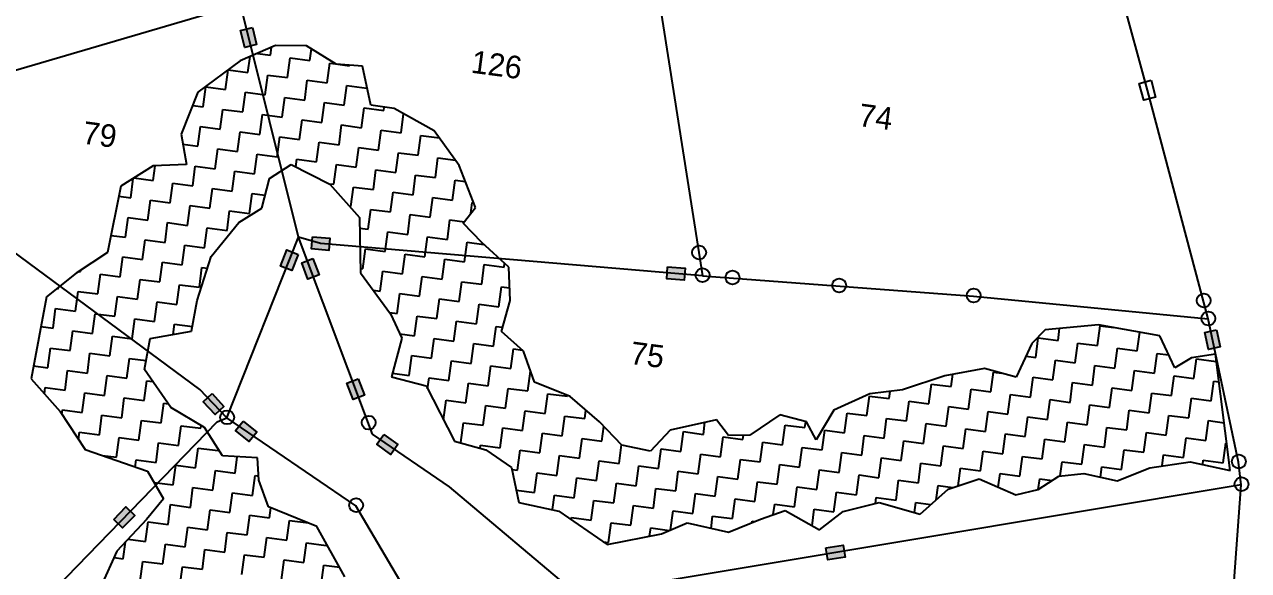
# Model space of a CAD drawing. Header units: metres. Extents: x 291537 to 296393, y 1982960 to 1986703.
# Drawn here: x 293568 to 294570, y 1985406 to 1985854 of the extents above; entities that cross this region are included whole.
import ezdxf

# ---------------------------------------------------------------- set-up
doc = ezdxf.new("R2010")
doc.units = ezdxf.units.M
for name, color, linetype in [('POLY_HATCH', 12, 'Continuous'), ('POLY_PARCEL', 6, 'Continuous'), ('SYM_STONE', 1, 'Continuous'), ('TEXT_PARCEL', 7, 'Continuous'), ('V_BOUND_LINE', 7, 'Continuous')]:
    doc.layers.add(name, color=color, linetype=linetype)
doc.styles.add('TEXT_MAP', font='')
doc.styles.get('TEXT_MAP').set_extended_font_data('Kruti Dev 050')

msp = doc.modelspace()

# ---------------------------------------------------------------- hatches: boundary and pattern name
for points in [[(293748.4, 1985835), (293758, 1985837.4), (293754.5, 1985851.2), (293744.9, 1985848.8)], [(293817.1, 1985668.7), (293817.9, 1985678.6), (293803.6, 1985679.8), (293802.8, 1985669.9)], [(293777.5, 1985655.7), (293786.7, 1985652.1), (293792, 1985665.4), (293782.8, 1985669)], [(293799.9, 1985645.2), (293809.2, 1985648.7), (293804.1, 1985662.1), (293794.9, 1985658.6)], [(294107.9, 1985644.2), (294108.7, 1985654.1), (294094.4, 1985655.2), (294093.6, 1985645.3)], [(294537, 1985587.5), (294546.7, 1985589.6), (294543.6, 1985603.6), (294533.9, 1985601.4)], [(293836.9, 1985546.5), (293846.2, 1985550), (293841.1, 1985563.4), (293831.9, 1985559.9)], [(293724, 1985534.2), (293731.3, 1985540.9), (293721.6, 1985551.5), (293714.3, 1985544.7)], [(293752, 1985512.2), (293758.2, 1985519.9), (293747, 1985528.9), (293740.8, 1985521.2)], [(293867.9, 1985501.6), (293873.7, 1985509.7), (293862.1, 1985518), (293856.3, 1985510)], [(293658.2, 1985451.6), (293651.1, 1985458.5), (293641.1, 1985448.2), (293648.2, 1985441.3)], [(294239.7, 1985417.5), (294238.1, 1985427.3), (294223.9, 1985424.9), (294225.6, 1985415.2)]]:
    msp.add_hatch(color=256).paths.add_polyline_path(points)

# ---------------------------------------------------------------- linework, layer by layer
for points in [[(293754.5, 1985851.2), (293758, 1985837.4), (293748.4, 1985835), (293744.9, 1985848.8)], [(294490, 1985808), (294493.6, 1985794.1), (294484.1, 1985791.6), (294480.4, 1985805.4)], [(293803.6, 1985679.8), (293817.9, 1985678.6), (293817.1, 1985668.7), (293802.8, 1985669.9)], [(293792, 1985665.4), (293786.7, 1985652.1), (293777.5, 1985655.7), (293782.8, 1985669)], [(293804.1, 1985662.1), (293809.2, 1985648.7), (293799.9, 1985645.2), (293794.9, 1985658.6)], [(294094.4, 1985655.2), (294108.7, 1985654.1), (294107.9, 1985644.2), (294093.6, 1985645.3)], [(294543.6, 1985603.6), (294546.7, 1985589.6), (294537, 1985587.5), (294533.9, 1985601.4)], [(293841.1, 1985563.4), (293846.2, 1985550), (293836.9, 1985546.5), (293831.9, 1985559.9)], [(293721.6, 1985551.5), (293731.3, 1985540.9), (293724, 1985534.2), (293714.3, 1985544.7)], [(293747, 1985528.9), (293758.2, 1985519.9), (293752, 1985512.2), (293740.8, 1985521.2)], [(293862.1, 1985518), (293873.7, 1985509.7), (293867.9, 1985501.6), (293856.3, 1985510)], [(293641.1, 1985448.2), (293651.1, 1985458.5), (293658.2, 1985451.6), (293648.2, 1985441.3)], [(294223.9, 1985424.9), (294238.1, 1985427.3), (294239.7, 1985417.5), (294225.6, 1985415.2)]]:
    msp.add_lwpolyline(points, close=True)
at = {"layer": 'POLY_HATCH'}
for p, q in [((293773.5, 1985836.4), (293744.6, 1985823.9)), ((293798.8, 1985836.3), (293773.5, 1985836.4)), ((293823.1, 1985821.3), (293798.8, 1985836.3)), ((293744.6, 1985823.9), (293710, 1985798.3)), ((293844.6, 1985819.7), (293823.1, 1985821.3)), ((293851.6, 1985787.6), (293844.6, 1985819.7)), ((293710, 1985798.3), (293696.2, 1985763.9)), ((293870.5, 1985784.8), (293851.6, 1985787.6)), ((293903.3, 1985766.7), (293870.5, 1985784.8)), ((293696.2, 1985763.9), (293700.7, 1985739.1)), ((293923.8, 1985738.3), (293903.3, 1985766.7)), ((293673.3, 1985738), (293646.8, 1985721.2)), ((293700.7, 1985739.1), (293673.3, 1985738)), ((293768.6, 1985727.6), (293786.4, 1985739)), ((293786.4, 1985739), (293818, 1985723)), ((293937, 1985703.8), (293923.8, 1985738.3)), ((293646.8, 1985721.2), (293635.9, 1985666.9)), ((293762.2, 1985703.2), (293768.6, 1985727.6)), ((293818, 1985723), (293842.2, 1985695.6)), ((293743.4, 1985691.4), (293762.2, 1985703.2)), ((293927.1, 1985690.9), (293937, 1985703.8)), ((293720.9, 1985663.7), (293743.4, 1985691.4)), ((293842.2, 1985695.6), (293842.9, 1985650.3)), ((293942.2, 1985675.1), (293927.1, 1985690.9)), ((293964.3, 1985655), (293942.2, 1985675.1)), ((293635.9, 1985666.9), (293610.4, 1985650.1)), ((293709.4, 1985627.5), (293720.9, 1985663.7)), ((293610.4, 1985650.1), (293586, 1985630.6)), ((293842.9, 1985650.3), (293867.7, 1985616.8)), ((293965.4, 1985627.6), (293964.3, 1985655)), ((293586, 1985630.6), (293573.4, 1985563.5)), ((293704.8, 1985602.4), (293709.4, 1985627.5)), ((293958.3, 1985602.3), (293965.4, 1985627.6)), ((293867.7, 1985616.8), (293876.9, 1985596.8)), ((293670.8, 1985596.6), (293704.8, 1985602.4)), ((293976.5, 1985586.2), (293958.3, 1985602.3)), ((294403.3, 1985603.6), (294392.5, 1985592.3)), ((294447.1, 1985607.6), (294403.3, 1985603.6)), ((294497.1, 1985598.7), (294447.1, 1985607.6)), ((293666.2, 1985571), (293670.8, 1985596.6)), ((293876.9, 1985596.8), (293868.4, 1985565.2)), ((294392.5, 1985592.3), (294379.7, 1985564.8)), ((294509.4, 1985572.4), (294497.1, 1985598.7)), ((293985.3, 1985560.7), (293976.5, 1985586.2)), ((294523, 1985580.6), (294509.4, 1985572.4)), ((294542.8, 1985583.6), (294523, 1985580.6)), ((294554.8, 1985488.4), (294542.8, 1985583.6)), ((293687.8, 1985539.9), (293666.2, 1985571)), ((294353.8, 1985572), (294321.3, 1985566)), ((294379.7, 1985564.8), (294353.8, 1985572)), ((293573.4, 1985563.5), (293597.1, 1985536.7)), ((293868.4, 1985565.2), (293896.7, 1985557.7)), ((294014.6, 1985549.1), (293985.3, 1985560.7)), ((294321.3, 1985566), (294286.5, 1985554.4)), ((293896.7, 1985557.7), (293919.9, 1985512.4)), ((294259.8, 1985551.2), (294230.3, 1985537.8)), ((294286.5, 1985554.4), (294259.8, 1985551.2)), ((293715.4, 1985523.5), (293687.8, 1985539.9)), ((294038.5, 1985528.2), (294014.6, 1985549.1)), ((293597.1, 1985536.7), (293617.8, 1985505.7)), ((294134.3, 1985530), (294096.4, 1985521.3)), ((294144.3, 1985517), (294134.3, 1985530)), ((294186.1, 1985533.9), (294161.6, 1985517.4)), ((294208.1, 1985528.3), (294186.1, 1985533.9)), ((294230.3, 1985537.8), (294215.9, 1985513.5)), ((293730.1, 1985500.3), (293715.4, 1985523.5)), ((294056.8, 1985509.1), (294038.5, 1985528.2)), ((294096.4, 1985521.3), (294080.4, 1985504.2)), ((294215.9, 1985513.5), (294208.1, 1985528.3)), ((293919.9, 1985512.4), (293945.7, 1985505.3)), ((294161.6, 1985517.4), (294144.3, 1985517)), ((293617.8, 1985505.7), (293668.7, 1985487.7)), ((293758.6, 1985498.8), (293730.1, 1985500.3)), ((293945.7, 1985505.3), (293966.6, 1985490.8)), ((294080.4, 1985504.2), (294056.8, 1985509.1)), ((293759.9, 1985480.4), (293758.6, 1985498.8)), ((293966.6, 1985490.8), (293972.6, 1985462.3)), ((294462.4, 1985479.9), (294489.1, 1985490.6)), ((294489.1, 1985490.6), (294522, 1985495.5)), ((294522, 1985495.5), (294554.8, 1985488.4)), ((293668.7, 1985487.7), (293681.9, 1985465.2)), ((293767.8, 1985458.6), (293759.9, 1985480.4)), ((294324, 1985473.2), (294349.4, 1985481.6)), ((294349.4, 1985481.6), (294379.4, 1985468.4)), ((294397.7, 1985472.7), (294414.4, 1985483.7)), ((294414.4, 1985483.7), (294435, 1985485.8)), ((294435, 1985485.8), (294462.4, 1985479.9)), ((294301, 1985452.5), (294324, 1985473.2)), ((294379.4, 1985468.4), (294397.7, 1985472.7)), ((293681.9, 1985465.2), (293667.9, 1985448.3)), ((293972.6, 1985462.3), (294005.4, 1985455.2)), ((294237.9, 1985454.9), (294267.6, 1985462.2)), ((294267.6, 1985462.2), (294301, 1985452.5)), ((293807.4, 1985442.6), (293767.8, 1985458.6)), ((294005.4, 1985455.2), (294045, 1985427.7)), ((294170.3, 1985448.6), (294190.5, 1985455.7)), ((294190.5, 1985455.7), (294218.6, 1985439.7)), ((294218.6, 1985439.7), (294237.9, 1985454.9)), ((293667.9, 1985448.3), (293643.7, 1985422.3)), ((293830.2, 1985401.4), (293807.4, 1985442.6)), ((294089.4, 1985436.5), (294110.4, 1985445.5)), ((294110.4, 1985445.5), (294144.1, 1985437.8)), ((294144.1, 1985437.8), (294170.3, 1985448.6)), ((294045, 1985427.7), (294089.4, 1985436.5)), ((293643.7, 1985422.3), (293630.7, 1985393.8))]:
    msp.add_line(p, q, dxfattribs=at)
at = {"layer": 'POLY_HATCH', "linetype": 'Continuous'}
for p, q in [((293769.3, 1985828.5), (293770.1, 1985834.9)), ((293801.6, 1985824.2), (293802.9, 1985833.7)), ((293750.9, 1985814.5), (293752.6, 1985827.4)), ((293758.6, 1985829.9), (293769.3, 1985828.5)), ((293783.3, 1985810.2), (293785.5, 1985826.4)), ((293785.5, 1985826.4), (293801.6, 1985824.2)), ((293815.7, 1985805.9), (293817.8, 1985822.1)), ((293817.8, 1985822.1), (293822.9, 1985821.4)), ((293824.5, 1985821.2), (293834, 1985819.9)), ((293834, 1985819.9), (293834.1, 1985820.5)), ((293732.6, 1985800.4), (293734.7, 1985816.6)), ((293734.7, 1985816.6), (293750.9, 1985814.5)), ((293765, 1985796.1), (293767.1, 1985812.3)), ((293767.1, 1985812.3), (293783.3, 1985810.2)), ((293714.3, 1985786.4), (293716.4, 1985802.6)), ((293716.4, 1985802.6), (293732.6, 1985800.4)), ((293797.4, 1985791.8), (293799.5, 1985808)), ((293799.5, 1985808), (293815.7, 1985805.9)), ((293829.7, 1985787.6), (293831.9, 1985803.8)), ((293831.9, 1985803.8), (293848.1, 1985801.6)), ((293848.1, 1985801.6), (293848.3, 1985802.9)), ((293746.6, 1985782.1), (293748.8, 1985798.3)), ((293748.8, 1985798.3), (293765, 1985796.1)), ((293779, 1985777.8), (293781.2, 1985794)), ((293781.2, 1985794), (293797.4, 1985791.8)), ((293705.7, 1985787.5), (293714.3, 1985786.4)), ((293728.3, 1985768), (293730.4, 1985784.2)), ((293730.4, 1985784.2), (293746.6, 1985782.1)), ((293811.4, 1985773.5), (293813.6, 1985789.7)), ((293813.6, 1985789.7), (293829.7, 1985787.6)), ((293843.8, 1985769.2), (293845.9, 1985785.4)), ((293845.9, 1985785.4), (293862.1, 1985783.3)), ((293862.1, 1985783.3), (293862.5, 1985786)), ((293876.2, 1985764.9), (293878.2, 1985780.5)), ((293760.7, 1985763.7), (293762.8, 1985779.9)), ((293762.8, 1985779.9), (293779, 1985777.8)), ((293793.1, 1985759.5), (293795.2, 1985775.7)), ((293795.2, 1985775.7), (293811.4, 1985773.5)), ((293825.5, 1985755.2), (293827.6, 1985771.4)), ((293827.6, 1985771.4), (293843.8, 1985769.2)), ((293710, 1985754), (293712.1, 1985770.2)), ((293712.1, 1985770.2), (293728.3, 1985768)), ((293742.4, 1985749.7), (293744.5, 1985765.9)), ((293744.5, 1985765.9), (293760.7, 1985763.7)), ((293774.7, 1985745.4), (293776.9, 1985761.6)), ((293776.9, 1985761.6), (293793.1, 1985759.5)), ((293857.8, 1985750.9), (293860, 1985767.1)), ((293860, 1985767.1), (293876.2, 1985764.9)), ((293890.2, 1985746.6), (293892.4, 1985762.8)), ((293892.4, 1985762.8), (293907.6, 1985760.8)), ((293697.7, 1985755.6), (293710, 1985754)), ((293724, 1985735.6), (293726.2, 1985751.8)), ((293726.2, 1985751.8), (293742.4, 1985749.7)), ((293807.1, 1985741.1), (293809.3, 1985757.3)), ((293809.3, 1985757.3), (293825.5, 1985755.2)), ((293839.5, 1985736.8), (293841.7, 1985753)), ((293841.7, 1985753), (293857.8, 1985750.9)), ((293756.4, 1985731.4), (293758.5, 1985747.6)), ((293758.5, 1985747.6), (293774.7, 1985745.4)), ((293790.1, 1985737.1), (293790.9, 1985743.3)), ((293790.9, 1985743.3), (293807.1, 1985741.1)), ((293871.9, 1985732.6), (293874, 1985748.7)), ((293874, 1985748.7), (293890.2, 1985746.6)), ((293904.3, 1985728.3), (293906.4, 1985744.5)), ((293906.4, 1985744.5), (293920.7, 1985742.6)), ((293673.3, 1985725.9), (293674.9, 1985738)), ((293705.7, 1985721.6), (293707.8, 1985737.8)), ((293707.8, 1985737.8), (293724, 1985735.6)), ((293738.1, 1985717.3), (293740.2, 1985733.5)), ((293740.2, 1985733.5), (293756.4, 1985731.4)), ((293821.2, 1985722.8), (293823.3, 1985739)), ((293823.3, 1985739), (293839.5, 1985736.8)), ((293853.6, 1985718.5), (293855.7, 1985734.7)), ((293855.7, 1985734.7), (293871.9, 1985732.6)), ((293886, 1985714.2), (293888.1, 1985730.4)), ((293888.1, 1985730.4), (293904.3, 1985728.3)), ((293655, 1985711.8), (293657.1, 1985727.7)), ((293657.5, 1985728), (293673.3, 1985725.9)), ((293687.3, 1985707.5), (293689.5, 1985723.7)), ((293689.5, 1985723.7), (293705.7, 1985721.6)), ((293817.6, 1985723.3), (293821.2, 1985722.8)), ((293835.2, 1985704.5), (293837.4, 1985720.6)), ((293837.4, 1985720.6), (293853.6, 1985718.5)), ((293918.3, 1985709.9), (293920.5, 1985726.1)), ((293920.5, 1985726.1), (293928.9, 1985725)), ((293645.2, 1985713.1), (293655, 1985711.8)), ((293719.7, 1985703.3), (293721.9, 1985719.5)), ((293721.9, 1985719.5), (293738.1, 1985717.3)), ((293752.1, 1985699), (293754.3, 1985715.2)), ((293754.3, 1985715.2), (293765, 1985713.8)), ((293867.6, 1985700.2), (293869.8, 1985716.4)), ((293869.8, 1985716.4), (293886, 1985714.2)), ((293900, 1985695.9), (293902.1, 1985712.1)), ((293902.1, 1985712.1), (293918.3, 1985709.9)), ((293669, 1985693.5), (293671.2, 1985709.7)), ((293671.2, 1985709.7), (293687.3, 1985707.5)), ((293701.4, 1985689.2), (293703.5, 1985705.4)), ((293703.5, 1985705.4), (293719.7, 1985703.3)), ((293733.8, 1985684.9), (293735.9, 1985701.1)), ((293735.9, 1985701.1), (293752.1, 1985699)), ((293834.3, 1985704.6), (293835.2, 1985704.5)), ((293849.3, 1985686.1), (293851.4, 1985702.3)), ((293851.4, 1985702.3), (293867.6, 1985700.2)), ((293933.4, 1985699.1), (293934.5, 1985707.8)), ((293934.5, 1985707.8), (293935.5, 1985707.7)), ((293650.7, 1985679.4), (293652.8, 1985695.6)), ((293652.8, 1985695.6), (293669, 1985693.5)), ((293683.1, 1985675.2), (293685.2, 1985691.4)), ((293685.2, 1985691.4), (293701.4, 1985689.2)), ((293881.7, 1985681.8), (293883.8, 1985698)), ((293883.8, 1985698), (293900, 1985695.9)), ((293914.1, 1985677.5), (293916.2, 1985693.7)), ((293916.2, 1985693.7), (293928, 1985692.2)), ((293638.7, 1985681), (293650.7, 1985679.4)), ((293715.4, 1985670.9), (293717.6, 1985687.1)), ((293717.6, 1985687.1), (293733.8, 1985684.9)), ((293842.3, 1985687), (293849.3, 1985686.1)), ((293863.3, 1985667.8), (293865.5, 1985684)), ((293865.5, 1985684), (293881.7, 1985681.8)), ((293664.7, 1985661.1), (293666.9, 1985677.3)), ((293666.9, 1985677.3), (293683.1, 1985675.2)), ((293697.1, 1985656.8), (293699.3, 1985673)), ((293699.3, 1985673), (293715.4, 1985670.9)), ((293895.7, 1985663.5), (293897.9, 1985679.7)), ((293897.9, 1985679.7), (293914.1, 1985677.5)), ((293928.1, 1985659.2), (293930.2, 1985675.4)), ((293930.2, 1985675.4), (293943.9, 1985673.6)), ((293646.4, 1985647.1), (293648.5, 1985663.3)), ((293648.5, 1985663.3), (293664.7, 1985661.1)), ((293845, 1985653.7), (293847.1, 1985669.9)), ((293847.1, 1985669.9), (293863.3, 1985667.8)), ((293877.4, 1985649.4), (293879.5, 1985665.6)), ((293879.5, 1985665.6), (293895.7, 1985663.5)), ((293909.8, 1985645.2), (293911.9, 1985661.4)), ((293911.9, 1985661.4), (293928.1, 1985659.2)), ((293612.6, 1985651.5), (293614, 1985651.3)), ((293614, 1985651.3), (293614.2, 1985652.6)), ((293678.8, 1985642.8), (293680.9, 1985659)), ((293680.9, 1985659), (293697.1, 1985656.8)), ((293711.2, 1985638.5), (293713.3, 1985654.7)), ((293713.3, 1985654.7), (293717.9, 1985654.1)), ((293842.9, 1985654), (293845, 1985653.7)), ((293859, 1985635.4), (293861.2, 1985651.6)), ((293861.2, 1985651.6), (293877.4, 1985649.4)), ((293942.2, 1985640.9), (293944.3, 1985657.1)), ((293944.3, 1985657.1), (293960.5, 1985654.9)), ((293960.5, 1985654.9), (293960.9, 1985658.1)), ((293628.1, 1985633), (293630.2, 1985649.2)), ((293630.2, 1985649.2), (293646.4, 1985647.1)), ((293660.4, 1985628.7), (293662.6, 1985644.9)), ((293662.6, 1985644.9), (293678.8, 1985642.8)), ((293692.8, 1985624.4), (293695, 1985640.6)), ((293695, 1985640.6), (293711.2, 1985638.5)), ((293891.4, 1985631.1), (293893.6, 1985647.3)), ((293893.6, 1985647.3), (293909.8, 1985645.2)), ((293923.8, 1985626.8), (293926, 1985643)), ((293926, 1985643), (293942.2, 1985640.9)), ((293594.6, 1985637.4), (293595.7, 1985637.3)), ((293595.7, 1985637.3), (293595.8, 1985638.4)), ((293609.7, 1985619), (293611.9, 1985635.1)), ((293611.9, 1985635.1), (293628.1, 1985633)), ((293642.1, 1985614.7), (293644.2, 1985630.9)), ((293644.2, 1985630.9), (293660.4, 1985628.7)), ((293853.4, 1985636.1), (293859, 1985635.4)), ((293873.1, 1985617.1), (293875.2, 1985633.3)), ((293875.2, 1985633.3), (293891.4, 1985631.1)), ((293956.2, 1985622.5), (293958.3, 1985638.7)), ((293958.3, 1985638.7), (293965, 1985637.9)), ((293591.4, 1985604.9), (293593.5, 1985621.1)), ((293593.5, 1985621.1), (293609.7, 1985619)), ((293674.5, 1985610.4), (293676.6, 1985626.6)), ((293676.6, 1985626.6), (293692.8, 1985624.4)), ((293905.5, 1985612.8), (293907.6, 1985629)), ((293907.6, 1985629), (293923.8, 1985626.8)), ((293937.9, 1985608.5), (293940, 1985624.7)), ((293940, 1985624.7), (293956.2, 1985622.5)), ((293623.8, 1985600.6), (293625.9, 1985616.8)), ((293625.9, 1985616.8), (293642.1, 1985614.7)), ((293656.2, 1985596.3), (293658.3, 1985612.5)), ((293658.3, 1985612.5), (293674.5, 1985610.4)), ((293866.9, 1985617.9), (293873.1, 1985617.1)), ((293887.1, 1985598.7), (293889.3, 1985614.9)), ((293889.3, 1985614.9), (293905.5, 1985612.8)), ((293919.5, 1985594.4), (293921.7, 1985610.6)), ((293921.7, 1985610.6), (293937.9, 1985608.5)), ((293581.5, 1985606.2), (293591.4, 1985604.9)), ((293605.4, 1985586.6), (293607.6, 1985602.8)), ((293607.6, 1985602.8), (293623.8, 1985600.6)), ((293689.6, 1985599.8), (293690.7, 1985608.2)), ((293690.7, 1985608.2), (293705.5, 1985606.3)), ((293875.3, 1985600.3), (293887.1, 1985598.7)), ((293951.9, 1985590.2), (293954.1, 1985606.3)), ((293954.1, 1985606.3), (293959.3, 1985605.7)), ((294413.9, 1985594.9), (294415.2, 1985604.7)), ((294446.3, 1985590.7), (294448.4, 1985606.8)), ((294448.4, 1985606.8), (294459.5, 1985605.4)), ((294478.7, 1985586.4), (294480.7, 1985601.6)), ((293637.8, 1985582.3), (293640, 1985598.5)), ((293640, 1985598.5), (293656.2, 1985596.3)), ((293901.2, 1985580.4), (293903.3, 1985596.6)), ((293903.3, 1985596.6), (293919.5, 1985594.4)), ((293933.6, 1985576.1), (293935.7, 1985592.3)), ((293935.7, 1985592.3), (293951.9, 1985590.2)), ((294395.6, 1985580.9), (294397.7, 1985597.1)), ((294397.7, 1985597.1), (294413.9, 1985594.9)), ((294427.9, 1985576.6), (294430.1, 1985592.8)), ((294430.1, 1985592.8), (294446.3, 1985590.7)), ((293587.1, 1985572.5), (293589.2, 1985588.7)), ((293589.2, 1985588.7), (293605.4, 1985586.6)), ((293619.5, 1985568.2), (293621.6, 1985584.4)), ((293621.6, 1985584.4), (293637.8, 1985582.3)), ((293651.9, 1985563.9), (293654, 1985580.1)), ((293654, 1985580.1), (293667.5, 1985578.4)), ((293882.9, 1985566.3), (293885, 1985582.5)), ((293885, 1985582.5), (293901.2, 1985580.4)), ((293966, 1985571.8), (293968.1, 1985588)), ((293968.1, 1985588), (293975.5, 1985587)), ((294387.7, 1985581.9), (294395.6, 1985580.9)), ((294460.3, 1985572.3), (294462.5, 1985588.5)), ((294462.5, 1985588.5), (294478.7, 1985586.4)), ((294492.7, 1985568), (294494.9, 1985584.2)), ((294494.9, 1985584.2), (294504.5, 1985583)), ((294525.1, 1985563.7), (294527.2, 1985579.9)), ((294527.2, 1985579.9), (294543.4, 1985577.8)), ((293575.4, 1985574.1), (293587.1, 1985572.5)), ((293601.2, 1985554.2), (293603.3, 1985570.4)), ((293603.3, 1985570.4), (293619.5, 1985568.2)), ((293915.2, 1985562.1), (293917.4, 1985578.2)), ((293917.4, 1985578.2), (293933.6, 1985576.1)), ((293947.6, 1985557.8), (293949.8, 1985574)), ((293949.8, 1985574), (293966, 1985571.8)), ((294409.6, 1985562.6), (294411.8, 1985578.7)), ((294411.8, 1985578.7), (294427.9, 1985576.6)), ((294442, 1985558.3), (294444.1, 1985574.5)), ((294444.1, 1985574.5), (294460.3, 1985572.3)), ((294474.4, 1985554), (294476.5, 1985570.2)), ((294476.5, 1985570.2), (294492.7, 1985568)), ((294543.4, 1985577.8), (294543.5, 1985578.3)), ((293633.5, 1985549.9), (293635.7, 1985566.1)), ((293635.7, 1985566.1), (293651.9, 1985563.9)), ((293665.9, 1985545.6), (293668.1, 1985561.8)), ((293668.1, 1985561.8), (293673, 1985561.2)), ((293869.2, 1985568.1), (293882.9, 1985566.3)), ((293897.9, 1985555.4), (293899.1, 1985564.2)), ((293899.1, 1985564.2), (293915.2, 1985562.1)), ((293929.3, 1985543.7), (293931.4, 1985559.9)), ((293931.4, 1985559.9), (293947.6, 1985557.8)), ((293980, 1985553.5), (293982.2, 1985569.7)), ((293982.2, 1985569.7), (293982.2, 1985569.7)), ((294326.5, 1985557.1), (294327.8, 1985567.2)), ((294358.9, 1985552.8), (294361, 1985569)), ((294361, 1985569), (294367.8, 1985568.1)), ((294391.3, 1985548.5), (294393.4, 1985564.7)), ((294393.4, 1985564.7), (294409.6, 1985562.6)), ((294423.7, 1985544.2), (294425.8, 1985560.4)), ((294425.8, 1985560.4), (294442, 1985558.3)), ((294506.8, 1985549.7), (294508.9, 1985565.9)), ((294508.9, 1985565.9), (294525.1, 1985563.7)), ((294539.2, 1985545.4), (294541.3, 1985561.6)), ((294541.3, 1985561.6), (294545.7, 1985561)), ((293584.3, 1985551.2), (293585, 1985556.3)), ((293585, 1985556.3), (293601.2, 1985554.2)), ((293615.2, 1985535.8), (293617.3, 1985552)), ((293617.3, 1985552), (293633.5, 1985549.9)), ((293961.7, 1985539.4), (293963.8, 1985555.6)), ((293963.8, 1985555.6), (293980, 1985553.5)), ((293994.1, 1985535.1), (293996.2, 1985551.3)), ((293996.2, 1985551.3), (294012.4, 1985549.2)), ((294012.4, 1985549.2), (294012.5, 1985549.9)), ((294275.8, 1985547.3), (294276.6, 1985553.2)), ((294308.2, 1985543), (294310.3, 1985559.2)), ((294310.3, 1985559.2), (294326.5, 1985557.1)), ((294340.6, 1985538.7), (294342.7, 1985554.9)), ((294342.7, 1985554.9), (294358.9, 1985552.8)), ((294372.9, 1985534.5), (294375.1, 1985550.6)), ((294375.1, 1985550.6), (294391.3, 1985548.5)), ((294456, 1985539.9), (294458.2, 1985556.1)), ((294458.2, 1985556.1), (294474.4, 1985554)), ((294488.4, 1985535.6), (294490.6, 1985551.8)), ((294490.6, 1985551.8), (294506.8, 1985549.7)), ((293647.6, 1985531.6), (293649.7, 1985547.8)), ((293649.7, 1985547.8), (293665.9, 1985545.6)), ((293680, 1985527.3), (293682.1, 1985543.5)), ((293682.1, 1985543.5), (293685.7, 1985543)), ((293911, 1985529.9), (293913.1, 1985545.9)), ((293913.1, 1985545.9), (293929.3, 1985543.7)), ((293943.3, 1985525.4), (293945.5, 1985541.6)), ((293945.5, 1985541.6), (293961.7, 1985539.4)), ((294257.4, 1985533.3), (294259.6, 1985549.4)), ((294259.6, 1985549.4), (294275.8, 1985547.3)), ((294289.8, 1985529), (294292, 1985545.2)), ((294292, 1985545.2), (294308.2, 1985543)), ((294322.2, 1985524.7), (294324.4, 1985540.9)), ((294324.4, 1985540.9), (294340.6, 1985538.7)), ((294405.3, 1985530.2), (294407.5, 1985546.4)), ((294407.5, 1985546.4), (294423.7, 1985544.2)), ((294437.7, 1985525.9), (294439.9, 1985542.1)), ((294439.9, 1985542.1), (294456, 1985539.9)), ((294520.8, 1985531.4), (294523, 1985547.6)), ((294523, 1985547.6), (294539.2, 1985545.4)), ((293598.5, 1985534.5), (293599, 1985538)), ((293599, 1985538), (293615.2, 1985535.8)), ((293629.3, 1985517.5), (293631.4, 1985533.7)), ((293631.4, 1985533.7), (293647.6, 1985531.6)), ((293975.7, 1985521.1), (293977.9, 1985537.3)), ((293977.9, 1985537.3), (293994.1, 1985535.1)), ((294008.1, 1985516.8), (294010.3, 1985533)), ((294010.3, 1985533), (294026.5, 1985530.9)), ((294026.5, 1985530.9), (294027.4, 1985537.9)), ((294239.1, 1985519.2), (294241.3, 1985535.4)), ((294241.3, 1985535.4), (294257.4, 1985533.3)), ((294271.5, 1985514.9), (294273.6, 1985531.1)), ((294273.6, 1985531.1), (294289.8, 1985529)), ((294354.6, 1985520.4), (294356.7, 1985536.6)), ((294356.7, 1985536.6), (294372.9, 1985534.5)), ((294387, 1985516.1), (294389.1, 1985532.3)), ((294389.1, 1985532.3), (294405.3, 1985530.2)), ((294470.1, 1985521.6), (294472.2, 1985537.8)), ((294472.2, 1985537.8), (294488.4, 1985535.6)), ((294502.5, 1985517.3), (294504.6, 1985533.5)), ((294504.6, 1985533.5), (294520.8, 1985531.4)), ((293661.6, 1985513.2), (293663.8, 1985529.4)), ((293663.8, 1985529.4), (293680, 1985527.3)), ((293694, 1985508.9), (293696.2, 1985525.1)), ((293696.2, 1985525.1), (293712.4, 1985523)), ((293712.4, 1985523), (293712.6, 1985525.1)), ((293925, 1985511.3), (293927.2, 1985527.5)), ((293927.2, 1985527.5), (293943.3, 1985525.4)), ((293957.4, 1985507), (293959.5, 1985523.2)), ((293959.5, 1985523.2), (293975.7, 1985521.1)), ((294040.5, 1985512.5), (294042.1, 1985524.5)), ((294105.3, 1985504), (294107.4, 1985520.2)), ((294107.4, 1985520.2), (294123.6, 1985518)), ((294123.6, 1985518), (294124.9, 1985527.9)), ((294188.4, 1985509.4), (294190.5, 1985525.6)), ((294190.5, 1985525.6), (294206.7, 1985523.5)), ((294206.7, 1985523.5), (294207.4, 1985528.5)), ((294220.8, 1985505.2), (294222.9, 1985521.3)), ((294222.9, 1985521.3), (294239.1, 1985519.2)), ((294303.9, 1985510.6), (294306, 1985526.8)), ((294306, 1985526.8), (294322.2, 1985524.7)), ((294336.3, 1985506.3), (294338.4, 1985522.5)), ((294338.4, 1985522.5), (294354.6, 1985520.4)), ((294419.4, 1985511.8), (294421.5, 1985528)), ((294421.5, 1985528), (294437.7, 1985525.9)), ((294451.8, 1985507.5), (294453.9, 1985523.7)), ((294453.9, 1985523.7), (294470.1, 1985521.6)), ((294534.9, 1985513), (294537, 1985529.2)), ((294537, 1985529.2), (294549.9, 1985527.5)), ((293612.3, 1985513.9), (293613.1, 1985519.7)), ((293613.1, 1985519.7), (293629.3, 1985517.5)), ((293643.3, 1985499.2), (293645.4, 1985515.4)), ((293645.4, 1985515.4), (293661.6, 1985513.2)), ((293675.7, 1985494.9), (293677.8, 1985511.1)), ((293677.8, 1985511.1), (293694, 1985508.9)), ((293922.9, 1985511.6), (293925, 1985511.3)), ((293989.8, 1985502.8), (293991.9, 1985519)), ((293991.9, 1985519), (294008.1, 1985516.8)), ((294022.2, 1985498.5), (294024.3, 1985514.7)), ((294024.3, 1985514.7), (294040.5, 1985512.5)), ((294137.7, 1985499.7), (294139.8, 1985515.9)), ((294139.8, 1985515.9), (294156, 1985513.7)), ((294156, 1985513.7), (294156.5, 1985517.3)), ((294170.1, 1985495.4), (294172.2, 1985511.6)), ((294172.2, 1985511.6), (294188.4, 1985509.4)), ((294253.2, 1985500.9), (294255.3, 1985517.1)), ((294255.3, 1985517.1), (294271.5, 1985514.9)), ((294285.5, 1985496.6), (294287.7, 1985512.8)), ((294287.7, 1985512.8), (294303.9, 1985510.6)), ((294368.7, 1985502.1), (294370.8, 1985518.3)), ((294370.8, 1985518.3), (294387, 1985516.1)), ((294401, 1985497.8), (294403.2, 1985514)), ((294403.2, 1985514), (294419.4, 1985511.8)), ((294484.1, 1985503.3), (294486.3, 1985519.5)), ((294486.3, 1985519.5), (294502.5, 1985517.3)), ((294516.5, 1985499), (294518.7, 1985515.2)), ((294518.7, 1985515.2), (294534.9, 1985513)), ((294548.9, 1985494.7), (294551.1, 1985510.9)), ((294551.1, 1985510.9), (294552, 1985510.8)), ((293632, 1985500.7), (293643.3, 1985499.2)), ((293708.1, 1985490.6), (293710.2, 1985506.8)), ((293710.2, 1985506.8), (293726.4, 1985504.7)), ((293726.4, 1985504.7), (293726.6, 1985505.9)), ((293940.9, 1985506.6), (293941.2, 1985509.2)), ((293941.2, 1985509.2), (293957.4, 1985507)), ((293971.4, 1985488.7), (293973.6, 1985504.9)), ((293973.6, 1985504.9), (293989.8, 1985502.8)), ((294003.8, 1985484.4), (294006, 1985500.6)), ((294006, 1985500.6), (294022.2, 1985498.5)), ((294054.6, 1985494.2), (294056.6, 1985509.3)), ((294086.9, 1985489.9), (294089.1, 1985506.1)), ((294089.1, 1985506.1), (294105.3, 1985504)), ((294119.3, 1985485.6), (294121.5, 1985501.8)), ((294121.5, 1985501.8), (294137.7, 1985499.7)), ((294202.4, 1985491.1), (294204.6, 1985507.3)), ((294204.6, 1985507.3), (294220.8, 1985505.2)), ((294234.8, 1985486.8), (294237, 1985503)), ((294237, 1985503), (294253.2, 1985500.9)), ((294317.9, 1985492.3), (294320.1, 1985508.5)), ((294320.1, 1985508.5), (294336.3, 1985506.3)), ((294350.3, 1985488), (294352.5, 1985504.2)), ((294352.5, 1985504.2), (294368.7, 1985502.1)), ((294382.7, 1985483.7), (294384.8, 1985499.9)), ((294384.8, 1985499.9), (294401, 1985497.8)), ((294433.4, 1985493.5), (294435.6, 1985509.7)), ((294435.6, 1985509.7), (294451.8, 1985507.5)), ((294465.8, 1985489.2), (294468, 1985505.4)), ((294468, 1985505.4), (294484.1, 1985503.3)), ((294499.1, 1985492.1), (294500.3, 1985501.1)), ((294500.3, 1985501.1), (294516.5, 1985499)), ((293658.7, 1985491.2), (293659.5, 1985497)), ((293659.5, 1985497), (293675.7, 1985494.9)), ((293689.7, 1985476.6), (293691.9, 1985492.7)), ((293691.9, 1985492.7), (293708.1, 1985490.6)), ((293740.5, 1985486.3), (293742.2, 1985499.7)), ((294036.2, 1985480.1), (294038.4, 1985496.3)), ((294038.4, 1985496.3), (294054.6, 1985494.2)), ((294068.6, 1985475.9), (294070.8, 1985492.1)), ((294070.8, 1985492.1), (294086.9, 1985489.9)), ((294151.7, 1985481.3), (294153.9, 1985497.5)), ((294153.9, 1985497.5), (294170.1, 1985495.4)), ((294184.1, 1985477.1), (294186.2, 1985493.2)), ((294186.2, 1985493.2), (294202.4, 1985491.1)), ((294267.2, 1985482.5), (294269.4, 1985498.7)), ((294269.4, 1985498.7), (294285.5, 1985496.6)), ((294299.6, 1985478.2), (294301.7, 1985494.4)), ((294301.7, 1985494.4), (294317.9, 1985492.3)), ((294332.2, 1985475.9), (294334.1, 1985490.2)), ((294334.1, 1985490.2), (294350.3, 1985488)), ((294415.7, 1985483.9), (294417.2, 1985495.6)), ((294417.2, 1985495.6), (294433.4, 1985493.5)), ((294448.5, 1985482.9), (294449.6, 1985491.4)), ((294449.6, 1985491.4), (294465.8, 1985489.2)), ((294532.3, 1985493.3), (294532.7, 1985496.8)), ((294532.7, 1985496.8), (294548.9, 1985494.7)), ((293722.1, 1985472.3), (293724.3, 1985488.5)), ((293724.3, 1985488.5), (293740.5, 1985486.3)), ((293754.5, 1985468), (293756.7, 1985484.2)), ((293756.7, 1985484.2), (293759.7, 1985483.8)), ((293966.9, 1985489.3), (293971.4, 1985488.7)), ((293985.5, 1985470.4), (293987.6, 1985486.6)), ((293987.6, 1985486.6), (294003.8, 1985484.4)), ((294017.9, 1985466.1), (294020, 1985482.3)), ((294020, 1985482.3), (294036.2, 1985480.1)), ((294101, 1985471.6), (294103.1, 1985487.8)), ((294103.1, 1985487.8), (294119.3, 1985485.6)), ((294133.4, 1985467.3), (294135.5, 1985483.5)), ((294135.5, 1985483.5), (294151.7, 1985481.3)), ((294216.5, 1985472.8), (294218.6, 1985489)), ((294218.6, 1985489), (294234.8, 1985486.8)), ((294248.9, 1985468.5), (294251, 1985484.7)), ((294251, 1985484.7), (294267.2, 1985482.5)), ((294281.3, 1985464.2), (294283.4, 1985480.4)), ((294283.4, 1985480.4), (294299.6, 1985478.2)), ((294365, 1985474.7), (294366.5, 1985485.9)), ((294366.5, 1985485.9), (294382.7, 1985483.7)), ((294397.7, 1985472.7), (294398.9, 1985481.6)), ((294398.9, 1985481.6), (294409.1, 1985480.2)), ((293674, 1985478.6), (293689.7, 1985476.6)), ((293703.8, 1985458.2), (293705.9, 1985474.4)), ((293705.9, 1985474.4), (293722.1, 1985472.3)), ((293736.2, 1985453.9), (293738.3, 1985470.1)), ((293738.3, 1985470.1), (293754.5, 1985468)), ((293970.4, 1985472.4), (293985.5, 1985470.4)), ((294050.3, 1985461.8), (294052.4, 1985478)), ((294052.4, 1985478), (294068.6, 1985475.9)), ((294082.7, 1985457.5), (294084.8, 1985473.7)), ((294084.8, 1985473.7), (294101, 1985471.6)), ((294165.8, 1985463), (294167.9, 1985479.2)), ((294167.9, 1985479.2), (294184.1, 1985477.1)), ((294198.2, 1985458.7), (294200.3, 1985474.9)), ((294200.3, 1985474.9), (294216.5, 1985472.8)), ((294230.5, 1985454.4), (294232.7, 1985470.6)), ((294232.7, 1985470.6), (294248.9, 1985468.5)), ((294314.2, 1985464.4), (294315.8, 1985476.1)), ((294315.8, 1985476.1), (294327.9, 1985474.5)), ((293685.5, 1985444.2), (293687.6, 1985460.4)), ((293687.6, 1985460.4), (293703.8, 1985458.2)), ((294000.1, 1985456.3), (294001.7, 1985468.2)), ((294001.7, 1985468.2), (294017.9, 1985466.1)), ((294031.9, 1985447.8), (294034.1, 1985463.9)), ((294034.1, 1985463.9), (294050.3, 1985461.8)), ((294064.3, 1985443.5), (294066.5, 1985459.7)), ((294066.5, 1985459.7), (294082.7, 1985457.5)), ((294115, 1985453.2), (294117.2, 1985469.4)), ((294117.2, 1985469.4), (294133.4, 1985467.3)), ((294147.4, 1985449), (294149.6, 1985465.1)), ((294149.6, 1985465.1), (294165.8, 1985463)), ((294180.8, 1985452.3), (294182, 1985460.9)), ((294182, 1985460.9), (294198.2, 1985458.7)), ((294264.4, 1985461.4), (294265.1, 1985466.3)), ((294265.1, 1985466.3), (294281.3, 1985464.2)), ((294296.4, 1985453.9), (294297.5, 1985462.1)), ((294297.5, 1985462.1), (294309.8, 1985460.4)), ((293717.8, 1985439.9), (293720, 1985456.1)), ((293720, 1985456.1), (293736.2, 1985453.9)), ((293750.2, 1985435.6), (293752.4, 1985451.8)), ((293752.4, 1985451.8), (293768.6, 1985449.7)), ((293768.6, 1985449.7), (293769.6, 1985457.9)), ((294015.5, 1985448.1), (294015.7, 1985449.9)), ((294015.7, 1985449.9), (294031.9, 1985447.8)), ((294096.8, 1985439.7), (294098.9, 1985455.4)), ((294098.9, 1985455.4), (294115, 1985453.2)), ((294129.9, 1985441), (294131.2, 1985451.1)), ((294131.2, 1985451.1), (294147.4, 1985449)), ((294212.6, 1985443.1), (294214.3, 1985456.6)), ((294214.3, 1985456.6), (294230.5, 1985454.4)), ((293667.1, 1985430.1), (293669.3, 1985446.3)), ((293669.3, 1985446.3), (293685.5, 1985444.2)), ((293699.5, 1985425.8), (293701.6, 1985442)), ((293701.6, 1985442), (293717.8, 1985439.9)), ((293782.6, 1985431.3), (293784.8, 1985447.5)), ((293784.8, 1985447.5), (293800.5, 1985445.4)), ((294046, 1985429.4), (294048.1, 1985445.6)), ((294048.1, 1985445.6), (294064.3, 1985443.5)), ((294079.6, 1985434.6), (294080.5, 1985441.3)), ((294080.5, 1985441.3), (294095.8, 1985439.3)), ((294163.5, 1985445.8), (294163.6, 1985446.8)), ((294163.6, 1985446.8), (294165.4, 1985446.6)), ((293648.8, 1985416.1), (293650.6, 1985429.7)), ((293652.8, 1985432), (293667.1, 1985430.1)), ((293731.9, 1985421.5), (293734, 1985437.7)), ((293734, 1985437.7), (293750.2, 1985435.6)), ((293764.3, 1985417.3), (293766.4, 1985433.5)), ((293766.4, 1985433.5), (293782.6, 1985431.3)), ((294041.7, 1985430), (294046, 1985429.4)), ((293681.2, 1985411.8), (293683.3, 1985428)), ((293683.3, 1985428), (293699.5, 1985425.8)), ((293713.6, 1985407.5), (293715.7, 1985423.7)), ((293715.7, 1985423.7), (293731.9, 1985421.5)), ((293796.7, 1985413), (293798.8, 1985429.2)), ((293798.8, 1985429.2), (293815, 1985427)), ((293815, 1985427), (293815.2, 1985428.6)), ((293641.3, 1985417.1), (293648.8, 1985416.1)), ((293662.8, 1985397.7), (293665, 1985413.9)), ((293665, 1985413.9), (293681.2, 1985411.8)), ((293695.2, 1985393.4), (293697.4, 1985409.6)), ((293697.4, 1985409.6), (293713.6, 1985407.5)), ((293745.9, 1985403.2), (293748.1, 1985419.4)), ((293748.1, 1985419.4), (293764.3, 1985417.3)), ((293778.3, 1985398.9), (293780.5, 1985415.1)), ((293780.5, 1985415.1), (293796.7, 1985413)), ((293810.7, 1985394.6), (293812.9, 1985410.8)), ((293812.9, 1985410.8), (293826, 1985409.1))]:
    msp.add_line(p, q, dxfattribs=at)
at = {"layer": 'POLY_PARCEL'}
for p, q in [((294078.7, 1985929.4), (294122.8, 1985647.9)), ((293744.7, 1985870.1), (293493, 1985796.2)), ((293792.3, 1985679.6), (293744.7, 1985870.1)), ((293711.5, 1985554.7), (293501.5, 1985710)), ((293733.7, 1985531.4), (293792.3, 1985679.6)), ((293852.8, 1985518.2), (293792.3, 1985679.6)), ((293810.4, 1985674.2), (293792.3, 1985679.6)), ((294122.8, 1985647.9), (293810.4, 1985674.2)), ((294122.8, 1985647.9), (294344.6, 1985631.2)), ((294344.6, 1985631.2), (294536.7, 1985612.5)), ((293733.7, 1985531.4), (293711.5, 1985554.7)), ((293725.7, 1985528.3), (293733.7, 1985531.4)), ((293839.1, 1985459.4), (293733.7, 1985531.4)), ((293509.5, 1985305.5), (293725.7, 1985528.3)), ((293915.8, 1985475), (293852.8, 1985518.2)), ((294021.5, 1985386.1), (293915.8, 1985475)), ((294563.8, 1985476.7), (294021.5, 1985386.1)), ((293902.8, 1985352), (293839.1, 1985459.4))]:
    msp.add_line(p, q, dxfattribs=at)
at = {"layer": 'SYM_STONE'}
for centre in [(294120.1, 1985666.9), (294123, 1985648.4), (294147.4, 1985646.5), (294234.7, 1985640), (294344.8, 1985631.7), (294533.1, 1985627.6), (294536.9, 1985612.9), (293733.9, 1985531.9), (293849.7, 1985527.6), (294561.9, 1985495.7), (294564.1, 1985477.2), (293839.4, 1985459.9)]:
    msp.add_circle(centre, 5.69, dxfattribs=at)
at = {"layer": 'V_BOUND_LINE'}
for p, q in [((294487, 1985799.8), (294431.3, 1986004.6)), ((294536.7, 1985612.5), (294487, 1985799.8)), ((294561.7, 1985495.2), (294536.7, 1985612.5)), ((294563.8, 1985476.7), (294561.7, 1985495.2)), ((294555.5, 1985362.9), (294563.8, 1985476.7))]:
    msp.add_line(p, q, dxfattribs=at)

# ---------------------------------------------------------------- texts
at = {"layer": 'TEXT_PARCEL', "style": 'TEXT_MAP'}
for s, p in [('126', (293932.8, 1985814.3)), ('74', (294249.9, 1985770.7)), ('79', (293614.8, 1985756.2)), ('75', (294062.9, 1985575.8))]:
    msp.add_text(s, height=18.52, rotation=352.4629, dxfattribs=at).set_placement(p)

doc.saveas('drawing.dxf')
